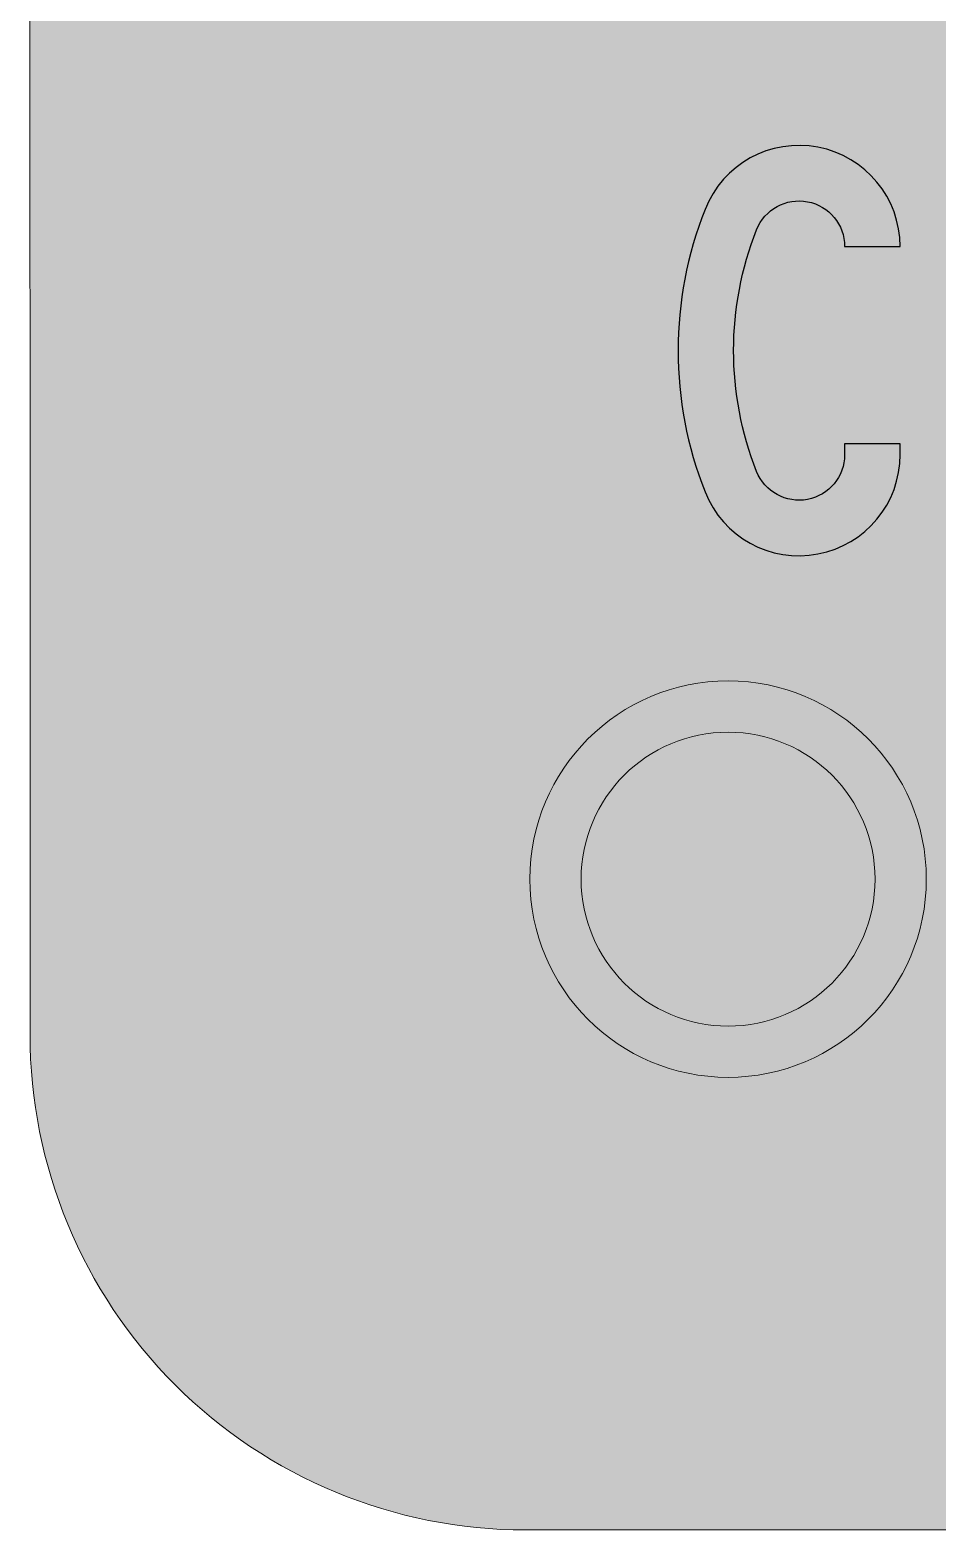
# Model space of a CAD drawing. Header units: millimetres. Extents: x 3633 to 4233, y 3223 to 4074.
# Drawn here: x 3632.5 to 3724, y 3223.1 to 3374.4 of the extents above; entities that cross this region are included whole.
import ezdxf

# ---------------------------------------------------------------- set-up
doc = ezdxf.new("R2010")
doc.units = ezdxf.units.MM
doc.layers.add('GREEN', color=7, linetype='Continuous', true_color=0x007f00)
doc.layers.add('GSCOLORFILL', color=7, linetype='Continuous', lineweight=0)

# ---------------------------------------------------------------- blocks, each defined once
blk = doc.blocks.new('MR-GM-32-6')
at = {"layer": 'GREEN', "true_color": 0x007f00}
blk.add_hatch(color=96, dxfattribs=at).paths.add_polyline_path([(-249.91, 10), (249.99, 10, 0.414214), (289.99, 50), (289.99, 200, 0.414214), (249.99, 240), (-250.01, 240, 0.414214), (-290.01, 200), (-290.01, 50, 0.414214), (-250.01, 10), (-250.01, 20, -0.414214), (-280.01, 50), (-280.01, 200, -0.414214), (-250.01, 230), (249.99, 230, -0.414214), (279.99, 200), (279.99, 50, -0.414214), (249.99, 20), (-249.91, 20)])
at = {"layer": 'GREEN', "linetype": 'Continuous', "true_color": 0x007f00, "transparency": 33554687}
for points in [[(-231.89, 133.25, 0.190476), (-231.89, 104.75, 0.827503), (-212.2, 108.5), (-212.2, 109.6), (-217.8, 109.6), (-217.8, 108.5, -0.827503), (-226.68, 106.81, -0.190476), (-226.68, 131.19, -0.827503), (-217.8, 129.5), (-212.2, 129.5, 0.827503)], [(-217.8, 129.5), (-212.2, 129.5, 0.827503), (-231.89, 133.25, 0.190476), (-231.89, 104.75, 0.827503), (-212.2, 108.5), (-212.2, 109.6), (-217.8, 109.6), (-217.8, 108.5, -0.827503), (-226.68, 106.81, -0.190476), (-226.68, 131.19, -0.827503)]]:
    e = blk.add_hatch(color=96, dxfattribs=at)
    e.paths.add_polyline_path(points)
    e.dxf.unprotected_set("ltscale", 0)
at = {"layer": 'GREEN', "lineweight": 9, "true_color": 0x007f00}
h = blk.add_hatch(color=96, dxfattribs=at)
h.paths.add_polyline_path([(-224.81, 74.19), (-224.97, 74.15), (-225.06, 74.14), (-225.17, 74.34), (-225.22, 74.51), (-225.49, 74.58), (-225.71, 74.57), (-225.94, 74.4), (-226.09, 74.21), (-226.2, 74.07), (-226.19, 74.31), (-226.04, 74.45), (-226.01, 74.57), (-225.99, 74.7), (-225.85, 74.95), (-225.6, 75.25), (-225.34, 75.46), (-225.17, 75.59), (-225.14, 75.69), (-225.25, 75.74), (-225.45, 75.72), (-225.78, 75.56), (-226.03, 75.32), (-226.12, 75.12), (-226.2, 74.84), (-226.28, 74.76), (-226.29, 74.81), (-226.13, 75.33), (-226.05, 75.59), (-225.95, 75.81), (-225.85, 75.99), (-225.63, 76.15), (-225.55, 76.22), (-225.57, 76.33), (-225.72, 76.37), (-225.86, 76.32), (-226.12, 76.14), (-226.24, 76.02), (-226.32, 75.74), (-226.4, 75.45), (-226.49, 75.28), (-226.51, 75.44), (-226.49, 75.92), (-226.36, 76.11), (-226.28, 76.25), (-226.28, 76.47), (-226.37, 76.48), (-226.47, 76.47), (-226.64, 76.32), (-226.69, 76.15), (-226.7, 75.96), (-226.73, 75.76), (-226.77, 75.68), (-226.88, 75.88), (-226.92, 75.97), (-226.87, 76.16), (-226.79, 76.41), (-226.77, 76.52), (-226.77, 76.71), (-226.95, 76.62), (-227.05, 76.41), (-227.12, 76.22), (-227.14, 76.04), (-227.19, 76.04), (-227.3, 76.15), (-227.26, 76.41), (-227.23, 76.67), (-227.26, 76.89), (-227.37, 76.93), (-227.49, 76.83), (-227.56, 76.69), (-227.55, 76.3), (-227.53, 76.16), (-227.63, 76.24), (-227.66, 76.3), (-227.63, 76.55), (-227.66, 76.75), (-227.79, 76.8), (-227.86, 76.73), (-227.93, 76.6), (-227.85, 76.43), (-227.84, 76.33), (-227.88, 76.25), (-227.95, 76.27), (-228.04, 76.37), (-228.06, 76.6), (-228.09, 76.76), (-228.18, 76.74), (-228.27, 76.64), (-228.25, 76.48), (-228.25, 76.33), (-228.29, 76.15), (-228.43, 76.09), (-228.27, 76.04), (-227.83, 75.95), (-227.38, 75.83), (-227.06, 75.63), (-226.82, 75.35), (-226.68, 75.02), (-226.55, 74.49), (-226.55, 73.91), (-226.59, 73.43), (-226.73, 72.96), (-226.98, 72.39), (-227.38, 71.81), (-227.69, 71.39), (-227.81, 71.35), (-227.86, 71.44), (-227.76, 71.68), (-227.61, 72.07), (-227.47, 72.31), (-227.47, 72.45), (-227.6, 72.51), (-227.81, 72.45), (-227.93, 72.41), (-227.94, 72.5), (-227.93, 72.71), (-227.88, 72.85), (-227.84, 72.87), (-227.63, 72.69), (-227.56, 72.67), (-227.49, 73.14), (-227.43, 73.6), (-227.53, 73.89), (-227.76, 74.1), (-228.04, 74.2), (-228.32, 74.2), (-228.73, 74.1), (-229.09, 73.94), (-229.33, 73.87), (-229.45, 73.84), (-229.44, 73.71), (-229.6, 73.22), (-229.73, 72.94), (-229.74, 72.65), (-229.7, 72.41), (-229.5, 72.17), (-229.24, 72.12), (-229.01, 72.2), (-228.83, 72.32), (-228.85, 72.58), (-229, 72.6), (-229.13, 72.54), (-229.17, 72.5), (-229.26, 72.6), (-229.28, 72.74), (-229.21, 72.87), (-228.96, 72.88), (-228.77, 72.87), (-228.77, 73.09), (-228.72, 73.24), (-228.64, 73.32), (-228.53, 73.29), (-228.45, 73.02), (-228.45, 72.86), (-228.36, 72.85), (-228.18, 72.82), (-228.11, 72.68), (-228.11, 72.49), (-228.16, 72.41), (-228.23, 72.41), (-228.32, 72.53), (-228.43, 72.59), (-228.52, 72.51), (-228.54, 72.36), (-228.45, 72.21), (-228.27, 72.2), (-228.03, 72.23), (-227.78, 72.3), (-227.7, 72.31), (-228.06, 71.53), (-229.73, 71.57), (-230.29, 71.49), (-231.08, 71.49), (-231.73, 71.54), (-231.78, 71.76), (-231.85, 71.95), (-231.91, 72), (-231.9, 72.14), (-231.72, 71.98), (-231.54, 71.91), (-231.25, 71.97), (-231.11, 72.14), (-231.11, 72.39), (-231.18, 72.55), (-231.3, 72.59), (-231.4, 72.49), (-231.55, 72.45), (-231.55, 72.65), (-231.47, 72.73), (-231.29, 72.82), (-231.22, 73.1), (-231.16, 73.23), (-230.97, 73.28), (-230.88, 73.06), (-230.84, 72.94), (-230.71, 72.9), (-230.53, 72.91), (-230.43, 72.76), (-230.44, 72.62), (-230.61, 72.62), (-230.66, 72.69), (-230.75, 72.71), (-230.85, 72.65), (-230.92, 72.55), (-230.85, 72.46), (-230.81, 72.25), (-230.69, 72.16), (-230.42, 72.17), (-230.29, 72.36), (-230.19, 72.62), (-230.14, 72.72), (-230.05, 72.65), (-230.06, 72.49), (-230.11, 72.37), (-230.12, 72.27), (-230.02, 72.31), (-229.93, 72.42), (-229.92, 72.59), (-229.95, 72.76), (-230.01, 73.04), (-230.01, 73.17), (-229.96, 73.28), (-229.77, 73.31), (-229.59, 73.5), (-229.56, 73.84), (-229.5, 74.06), (-229.41, 74.19), (-229.31, 74.19), (-229.21, 74.12), (-228.94, 74.2), (-228.61, 74.38), (-228.35, 74.43), (-228, 74.4), (-227.67, 74.35), (-227.42, 74.14), (-227.23, 73.87), (-227.2, 73.56), (-227.25, 73.32), (-227.34, 73.06), (-227.42, 72.83), (-227.44, 72.65), (-227.39, 72.65), (-227.26, 72.77), (-227.06, 72.79), (-226.87, 72.83), (-226.75, 72.99), (-226.72, 73.47), (-226.69, 73.85), (-226.83, 74.29), (-227.09, 74.65), (-227.48, 74.86), (-227.86, 74.98), (-228.18, 74.98), (-228.58, 74.89), (-228.91, 74.79), (-229.24, 74.66), (-229.38, 74.47), (-229.49, 74.65), (-229.54, 74.88), (-229.56, 74.98), (-229.61, 75.04), (-229.58, 75.12), (-229.45, 75.07), (-229.33, 75.05), (-229.27, 75.12), (-229.26, 75.39), (-229.26, 75.56), (-229.35, 75.62), (-229.45, 75.62), (-229.44, 75.96), (-229.89, 75.92), (-230.09, 75.93), (-230.19, 75.9), (-230.2, 75.77), (-230.14, 75.7), (-230.11, 75.65), (-230.16, 75.6), (-230.32, 75.58), (-230.42, 75.54), (-230.38, 75.17), (-230.34, 75.05), (-230.16, 75.05), (-230.09, 75.07), (-230.11, 74.86), (-230.2, 74.72), (-230.37, 74.75), (-230.6, 74.82), (-230.95, 74.96), (-231.24, 75.05), (-231.64, 75.04), (-231.99, 75), (-232.4, 74.82), (-232.74, 74.45), (-232.93, 74.08), (-233.04, 73.74), (-232.96, 73.31), (-232.95, 73.05), (-233, 73.05), (-233.15, 73.51), (-233.2, 73.99), (-233.16, 74.57), (-232.97, 75.12), (-232.72, 75.54), (-232.4, 75.79), (-232.04, 75.92), (-231.67, 75.95), (-231.13, 75.97), (-231.08, 76.02), (-231.15, 76.14), (-231.2, 76.19), (-231.44, 76.19), (-231.47, 76.22), (-231.44, 76.36), (-231.39, 76.53), (-231.39, 76.66), (-231.45, 76.7), (-231.54, 76.67), (-231.64, 76.66), (-231.75, 76.69), (-231.75, 76.78), (-231.82, 76.85), (-231.9, 76.85), (-232, 76.79), (-232.08, 76.78), (-232.27, 76.79), (-232.3, 76.85), (-232.4, 76.88), (-232.44, 76.82), (-232.5, 76.7), (-232.51, 76.62), (-232.56, 76.62), (-232.64, 76.71), (-232.73, 76.75), (-232.84, 76.78), (-232.95, 76.78), (-232.98, 76.66), (-232.87, 76.43), (-232.78, 76.2), (-232.81, 76.04), (-232.87, 75.79), (-232.95, 75.79), (-232.95, 76.01), (-232.88, 76.28), (-232.97, 76.5), (-233.14, 76.6), (-233.29, 76.61), (-233.34, 76.57), (-233.28, 76.42), (-233.19, 76.16), (-233.18, 75.95), (-233.2, 75.76), (-233.21, 75.6), (-233.28, 75.6), (-233.28, 75.81), (-233.32, 76.05), (-233.56, 76.29), (-233.7, 76.34), (-233.84, 76.3), (-233.87, 76.22), (-233.67, 75.95), (-233.52, 75.73), (-233.47, 75.51), (-233.48, 75.39), (-233.5, 75.26), (-233.44, 75.16), (-233.34, 74.95), (-233.38, 74.84), (-233.46, 74.81), (-233.58, 75.07), (-233.62, 75.36), (-233.69, 75.6), (-233.84, 75.73), (-233.98, 75.81), (-234.12, 75.85), (-234.29, 75.83), (-234.35, 75.72), (-234.26, 75.6), (-234.1, 75.31), (-233.89, 75.07), (-233.76, 74.86), (-233.75, 74.71), (-233.64, 74.53), (-233.47, 74.34), (-233.41, 74.24), (-233.47, 74.1), (-233.55, 74.15), (-233.64, 74.42), (-233.85, 74.61), (-234.07, 74.65), (-234.25, 74.61), (-234.36, 74.44), (-234.48, 74.25), (-234.52, 74.19), (-234.64, 74.19), (-234.75, 74.24), (-234.81, 74.28), (-234.86, 74.19), (-234.79, 73.98), (-234.63, 73.54), (-234.57, 73.31), (-234.57, 73.25), (-234.3, 73.31), (-234.26, 73.23), (-234.17, 73.41), (-234.13, 73.31), (-234.02, 73.34), (-233.92, 73.71), (-233.81, 74.06), (-233.56, 73.65), (-233.39, 73.29), (-233.57, 73.34), (-233.7, 73.38), (-233.87, 73.38), (-234.03, 73.25), (-234.17, 73.1), (-234.21, 72.99), (-234.16, 72.87), (-234.01, 72.79), (-233.88, 72.63), (-233.87, 72.46), (-233.9, 72.28), (-234.02, 72.16), (-234.63, 72.16), (-234.68, 72.26), (-234.63, 72.53), (-234.52, 72.63), (-234.47, 72.74), (-234.38, 72.74), (-234.31, 72.65), (-234.25, 72.83), (-234.35, 73.01), (-234.44, 73.1), (-234.56, 73.04), (-234.64, 72.83), (-234.84, 72.74), (-235, 72.79), (-234.91, 72.58), (-234.86, 72.3), (-234.71, 72.03), (-234.56, 71.86), (-234.54, 71.7), (-234.63, 71.52), (-234.44, 71.56), (-234.49, 71.37), (-234.27, 71.48), (-234.17, 71.63), (-234.15, 71.75), (-234.02, 71.66), (-233.97, 71.84), (-233.79, 72.14), (-233.69, 72.51), (-233.7, 72.74), (-233.73, 72.87), (-233.67, 73.01), (-233.43, 73.02), (-233.32, 72.77), (-232.92, 72.18), (-232.42, 71.44), (-232.23, 71.07), (-232.24, 71.02), (-232.4, 70.94), (-232.56, 70.78), (-232.58, 70.57), (-232.47, 70.37), (-232.33, 70.26), (-229.68, 70.17), (-227.56, 70.2), (-227.2, 70.33), (-227.16, 70.47), (-227.16, 70.73), (-227.32, 70.84), (-227.48, 71.03), (-227.48, 71.11), (-227.43, 71.26), (-226.78, 72.12), (-226.27, 72.73), (-226.15, 72.87), (-226.05, 72.85), (-225.96, 72.74), (-225.9, 72.44), (-225.85, 72.12), (-225.8, 72.05), (-225.68, 72.31), (-225.58, 72.54), (-225.58, 72.65), (-225.34, 72.58), (-225.17, 72.57), (-224.95, 72.44), (-224.94, 72.35), (-225.02, 72.14), (-225.21, 72.16), (-225.49, 72.11), (-225.6, 71.97), (-225.5, 71.71), (-225.36, 71.54), (-225.31, 71.66), (-225.2, 71.7), (-225.09, 71.67), (-225.02, 71.81), (-224.88, 72.13), (-224.7, 72.49), (-224.69, 72.77), (-224.88, 72.76), (-225.07, 72.79), (-225.34, 72.9), (-225.6, 73.14), (-225.72, 73.28), (-225.87, 73.34), (-226.1, 73.36), (-226.2, 73.36), (-226.14, 73.45), (-226.04, 73.6), (-225.95, 73.76), (-225.9, 73.85), (-225.77, 73.69), (-225.68, 73.39), (-225.63, 73.27), (-225.55, 73.27), (-225.57, 73.38), (-225.55, 73.5), (-225.45, 73.41), (-225.4, 73.22), (-225.37, 73.1), (-225.27, 73.14), (-225.16, 73.27), (-225.06, 73.19), (-225.04, 73.46), (-224.91, 73.71), (-224.88, 73.92), (-224.85, 74.03)])
h.paths.add_polyline_path([(-226.79, 73.84, -1), (-227.07, 73.84, -1)], flags=16)
h.paths.add_polyline_path([(-227.27, 74.21, -1), (-226.95, 74.21, -1)], flags=16)
h.paths.add_polyline_path([(-226.81, 73.42, -1), (-227.05, 73.42, -1)], flags=16)
h.paths.add_polyline_path([(-227.56, 74.53, -1), (-227.24, 74.53, -1)], flags=16)
h.paths.add_polyline_path([(-226.93, 73, -1), (-227.14, 73, -1)], flags=16)
h.paths.add_polyline_path([(-227.66, 73.82), (-227.93, 73.87), (-228.2, 73.82), (-228.5, 73.7), (-228.82, 73.65), (-229.09, 73.79), (-228.96, 73.84), (-228.59, 73.97), (-228.35, 74.11), (-228, 74.12), (-227.7, 73.92)], flags=16)
h.paths.add_polyline_path([(-228, 74.72, -1), (-227.71, 74.72, -1)], flags=16)
h.paths.add_polyline_path([(-228.41, 74.75, -1), (-228.16, 74.75, -1)], flags=16)
h.paths.add_polyline_path([(-228.9, 74.65, -1), (-228.57, 74.65, -1)], flags=16)
h.paths.add_polyline_path([(-229.25, 74.43, -1), (-228.98, 74.43, -1)], flags=17)
h.paths.add_polyline_path([(-228.13, 71.34), (-228, 71.23), (-227.97, 71.03), (-228.3, 70.94), (-228.82, 70.96), (-229.32, 71), (-229.98, 71.05), (-230.37, 71.01), (-230.28, 70.94), (-230.14, 70.75), (-230, 70.48), (-229.97, 70.37), (-230.15, 70.34), (-230.39, 70.32), (-230.52, 70.46), (-230.67, 70.48), (-230.83, 70.68), (-230.89, 70.87), (-230.87, 71), (-230.7, 71.01), (-230.71, 71.06), (-231.01, 71.07), (-231.13, 71.02), (-231.43, 71.03), (-231.81, 71.06), (-231.92, 71.11), (-231.89, 71.26), (-231.72, 71.34), (-231.55, 71.38), (-231.16, 71.38), (-231.07, 71.35), (-230.99, 71.34), (-230.85, 71.37), (-230.85, 71.25), (-230.79, 71.17), (-230.67, 71.12), (-230.6, 71.16), (-230.56, 71.33), (-230.37, 71.37), (-229.83, 71.42), (-229.27, 71.37), (-229.32, 71.26), (-229.36, 71.2), (-229.15, 71.19), (-229.09, 71.38), (-228.34, 71.38)], flags=16)
h.paths.add_polyline_path([(-229.4, 75.3), (-229.52, 75.22), (-229.6, 75.35), (-229.49, 75.48), (-229.41, 75.44)], flags=16)
h.paths.add_polyline_path([(-229.69, 74.96), (-229.97, 74.95), (-229.79, 75.13)], flags=16)
h.paths.add_polyline_path([(-229.75, 75.26), (-229.82, 75.19), (-229.88, 75.44), (-229.73, 75.41)], flags=16)
h.paths.add_polyline_path([(-229.59, 75.77), (-229.61, 75.72), (-229.75, 75.58), (-229.91, 75.58), (-229.96, 75.76), (-229.77, 75.81)], flags=16)
h.paths.add_polyline_path([(-228.38, 70.75), (-228.26, 70.57), (-228.25, 70.4), (-228.35, 70.36), (-228.44, 70.41), (-228.39, 70.52), (-228.45, 70.66), (-228.54, 70.7), (-228.59, 70.64), (-228.67, 70.69), (-228.73, 70.69), (-228.81, 70.56), (-228.81, 70.46), (-228.82, 70.42), (-229.03, 70.61), (-229.09, 70.73), (-229.08, 70.84), (-228.64, 70.82)], flags=16)
h.paths.add_polyline_path([(-230.09, 75.22), (-230.21, 75.21), (-230.21, 75.42), (-230.07, 75.41)], flags=16)
h.paths.add_polyline_path([(-230.46, 74.01), (-230.83, 74.17), (-231.2, 74.25), (-231.47, 74.28), (-231.75, 74.26), (-232.14, 73.99), (-232.3, 73.66), (-232.27, 73.18), (-232.09, 72.87), (-232.07, 72.58), (-232.14, 72.59), (-232.42, 73.11), (-232.51, 73.62), (-232.4, 73.99), (-232.22, 74.26), (-231.81, 74.42), (-231.38, 74.48), (-230.94, 74.38), (-230.56, 74.19)], flags=16)
h.paths.add_polyline_path([(-230.67, 74.53, -1), (-230.44, 74.53, -1)], flags=16)
h.paths.add_polyline_path([(-231.08, 74.67, -1), (-230.8, 74.67, -1)], flags=16)
h.paths.add_polyline_path([(-231.47, 74.8, -1), (-231.24, 74.8, -1)], flags=16)
h.paths.add_polyline_path([(-231.98, 74.77, -1), (-231.62, 74.77, -1)], flags=16)
h.paths.add_polyline_path([(-232.43, 74.57, -1), (-232.09, 74.57, -1)], flags=16)
h.paths.add_polyline_path([(-232.72, 74.28, -1), (-232.41, 74.28, -1)], flags=16)
h.paths.add_polyline_path([(-232.8, 73.05, -1), (-232.51, 73.05, -1)], flags=16)
h.paths.add_polyline_path([(-232.87, 73.88, -1), (-232.61, 73.88, -1)], flags=16)
h.paths.add_polyline_path([(-232.94, 73.5, -1), (-232.62, 73.5, -1)], flags=17)
h.paths.add_polyline_path([(-231.86, 70.65), (-231.81, 70.5), (-231.99, 70.43), (-232.17, 70.46), (-232.33, 70.59), (-232.3, 70.74), (-232.14, 70.79), (-231.96, 70.78)], flags=16)
h = blk.add_hatch(color=96, dxfattribs=at)
h.paths.add_polyline_path([(-236.92, 65.87), (-236.63, 66.13), (-236.48, 66.66), (-236.31, 67.3), (-236.13, 67.27), (-236.16, 66.69), (-236.45, 65.06), (-236.42, 64.86), (-236.16, 64.83), (-236.1, 64.62), (-236.01, 64.24), (-236.04, 63.66), (-236.28, 62.59), (-236.51, 61.92), (-236.57, 61.22), (-236.71, 59.8), (-236.86, 58.9), (-236.28, 58.72), (-235.23, 58.61), (-234.65, 58.43), (-234.65, 58.34), (-235.9, 58.34), (-236.48, 58.49), (-237.03, 58.63), (-237, 59.42), (-236.97, 59.97), (-236.92, 61.34), (-236.83, 62.62), (-237.09, 61.37), (-237.26, 60.35), (-237.35, 58.93), (-237.5, 58.61), (-237.7, 58.34), (-237.7, 58.14), (-237.53, 58.08), (-237.35, 58.32), (-235.87, 58.26), (-235.37, 58.23), (-234.62, 58.17), (-234.12, 58.14), (-233.72, 58.02), (-233.46, 58.29), (-233.28, 58.29), (-232.96, 58.08), (-232.29, 57.85), (-231.42, 57.53), (-230.69, 57.3), (-231.01, 57.62), (-231.54, 58), (-232.06, 58.4), (-233.51, 58.43), (-233.69, 58.52), (-234.47, 58.66), (-235.29, 58.69), (-236.57, 58.84), (-236.57, 59.77), (-236.36, 61.95), (-236.16, 62.47), (-235.9, 63.46), (-235.84, 64.07), (-235.9, 64.83), (-236.19, 65.41), (-236.1, 66.31), (-235.9, 67.38), (-235.58, 67.41), (-235.14, 67.38), (-234.82, 67.18), (-234.79, 66.98), (-234.88, 65.2), (-234.71, 63.66), (-234.36, 62.3), (-233.72, 60.84), (-232.82, 59.51), (-231.59, 58.2), (-230.75, 57.59), (-230.11, 57.12), (-229.68, 57.04), (-229.21, 57.07), (-228.45, 57.33), (-227.44, 57.82), (-226.68, 58.26), (-226.42, 58.26), (-225.95, 57.94), (-225.81, 57.94), (-224.79, 58), (-223.71, 58.08), (-222.81, 58.14), (-222.75, 58.11), (-222.93, 58.02), (-223.34, 57.97), (-223.95, 57.94), (-224.91, 57.97), (-225.34, 57.88), (-225.6, 57.76), (-225.78, 57.53), (-225.78, 57.36), (-225.58, 57.21), (-224.73, 57.21), (-224.41, 57.3), (-222.11, 57.36), (-222.09, 57.39), (-222.09, 57.56), (-222.06, 57.65), (-221.94, 57.85), (-221.88, 57.88), (-221.82, 57.76), (-221.74, 57.5), (-221.5, 57.39), (-221.1, 57.36), (-220.81, 57.3), (-219.9, 57.15), (-219, 57.15), (-217.45, 57.12, 0.002397), (-217.37, 57.24), (-218.13, 57.24), (-219.38, 57.3), (-220.14, 57.53), (-220.63, 57.82), (-220.89, 58.14), (-220.98, 58.63), (-221.1, 58.43), (-221.68, 58.46), (-221.85, 59.83), (-221.88, 61.25), (-221.91, 61.37), (-221.68, 61.63), (-221.56, 61.54), (-221.36, 60.9), (-221.24, 60.12), (-221.18, 59.83), (-221.13, 59.88), (-221.16, 61.13), (-221.01, 60.76), (-220.92, 59.97), (-220.84, 59.1), (-220.66, 58.52), (-220.49, 58.11), (-220.11, 57.76), (-219.47, 57.53), (-218.63, 57.44), (-217.49, 57.39), (-217.28, 57.37, 0.005175), (-217.11, 57.62), (-217.26, 57.65), (-218.63, 57.65), (-219.38, 57.79), (-219.99, 58.14), (-220.28, 58.61), (-220.34, 59.19), (-220.37, 61.95), (-220.31, 63.46), (-220.46, 64.45), (-221.07, 66.31), (-221.59, 67.7), (-221.62, 67.99), (-221.59, 68.4), (-221.56, 69.2), (-221.74, 70.22), (-221.74, 70.95), (-221.5, 71.97), (-221.42, 72.84), (-221.36, 73.19), (-221.36, 73.59), (-221.47, 73.74), (-221.5, 73.77), (-221.77, 73.59), (-221.91, 73.24), (-222.03, 73.1), (-222.23, 73.19), (-222.49, 73.65), (-222.67, 73.85), (-222.78, 73.8), (-222.81, 73.42), (-222.78, 72.95), (-222.78, 72.72), (-222.9, 72.49), (-223.13, 72.37), (-223.19, 72.2), (-223.19, 72.05), (-222.93, 71.91), (-222.81, 71.79), (-222.75, 71.5), (-222.84, 71.44), (-223.04, 71.44), (-223.16, 71.67), (-223.22, 71.7), (-223.36, 71.88), (-223.54, 71.85), (-223.6, 71.62), (-223.48, 71.35), (-223.13, 71.27), (-222.9, 71.24), (-222.9, 71.06), (-223.02, 70.69), (-223.28, 70.28), (-223.57, 69.96), (-223.68, 69.87), (-223.8, 70.05), (-224.27, 70.51), (-224.73, 70.83), (-225.34, 71.06), (-226.04, 71.3), (-226.33, 71.35), (-226.56, 71.24), (-226.42, 71.06), (-225.89, 70.63), (-225.14, 70.28), (-224.76, 69.93), (-224.59, 69.67), (-224.53, 69.38), (-224.62, 69.12), (-224.85, 68.8), (-224.96, 68.83), (-224.93, 69.09), (-225.17, 69.44), (-225.43, 69.67), (-225.75, 69.73), (-226.04, 69.67), (-226.27, 69.52), (-226.42, 69.41), (-233.34, 69.38), (-233.51, 69.52), (-233.69, 69.73), (-234.04, 69.76), (-234.39, 69.58), (-234.62, 69.26), (-234.68, 69.03), (-234.68, 68.91), (-234.76, 68.8), (-234.97, 68.77), (-235.11, 68.91), (-235.29, 69.44), (-235.29, 69.61), (-235.26, 69.84), (-234.85, 70.13), (-234.36, 70.51), (-233.37, 71.09), (-233.28, 71.21), (-233.34, 71.33), (-233.46, 71.38), (-233.95, 71.27), (-234.91, 70.92), (-235.4, 70.63), (-235.9, 70.25), (-236.1, 70.05), (-236.36, 70.22), (-236.57, 70.66), (-236.74, 71.03), (-236.77, 71.21), (-236.65, 71.33), (-236.51, 71.35), (-236.22, 71.41), (-236.13, 71.59), (-236.13, 71.76), (-236.22, 71.91), (-236.42, 72.05), (-236.54, 72.23), (-236.54, 72.43), (-236.77, 72.66), (-236.92, 72.72), (-236.97, 72.75), (-236.94, 72.92), (-236.83, 73.27), (-236.83, 73.51), (-236.92, 73.83), (-237.09, 73.94), (-237.21, 73.65), (-237.41, 73.36), (-237.5, 73.16), (-237.7, 73.19), (-237.79, 73.39), (-237.96, 73.68), (-238.17, 73.83), (-238.31, 73.8), (-238.4, 73.53), (-238.37, 73.16), (-238.22, 72.69), (-238.17, 72.49), (-238.17, 72.14), (-238.17, 71.53), (-238.05, 70.92), (-238.02, 70.57), (-238.08, 70.13), (-238.17, 69.81), (-238.19, 68.74), (-238.34, 67.98), (-238.66, 66.91), (-239.18, 65.48), (-239.53, 64.32), (-239.65, 63.33), (-239.62, 62.63), (-239.59, 60.98), (-239.65, 60.35), (-239.68, 59.48), (-239.79, 58.72), (-240.06, 58.23), (-240.49, 57.91), (-241.19, 57.73), (-242.09, 57.73, 0.017479), (-241.5, 56.88), (-241.07, 56.86), (-240.09, 56.8), (-238.17, 56.48), (-236.36, 56.31), (-233.16, 56.25), (-229.56, 56.31), (-225.78, 56.22), (-223.6, 56.34), (-220.4, 56.51), (-218.48, 56.72), (-217.75, 56.8), (-217.68, 56.8, 0.005366), (-217.49, 57.06), (-219.67, 56.95), (-220.22, 56.98), (-220.86, 57.04), (-221.33, 56.95), (-221.71, 57.01), (-222.29, 56.92), (-222.7, 56.95), (-223.51, 57.01), (-224.91, 56.86), (-227.29, 56.95), (-228.25, 56.92), (-228.92, 56.63), (-229.38, 56.63), (-230.08, 56.66), (-230.72, 56.89), (-231.48, 56.98), (-234.27, 56.89), (-237.32, 56.92), (-238.86, 57.09), (-240.52, 57.21), (-238.86, 57.41), (-237.47, 57.47), (-236.04, 57.41), (-234.47, 57.3), (-234.24, 57.56), (-234.3, 57.65), (-234.85, 58.02), (-235.4, 58.05), (-236.68, 58.08), (-237.09, 58.14), (-236.8, 57.94), (-236.33, 57.91), (-235.61, 57.88), (-235.46, 57.7), (-237.29, 57.79), (-237.5, 57.68), (-238.05, 57.65), (-238.2, 57.76), (-238.22, 58.05), (-238.2, 58.37), (-238.05, 58.43), (-238.08, 58.11), (-237.99, 57.82), (-237.88, 57.76), (-237.76, 57.85), (-237.79, 58), (-237.9, 58.26), (-237.88, 58.75), (-237.76, 59.91), (-237.61, 60.5), (-237.26, 61.22), (-237.09, 61.92), (-236.92, 62.79), (-236.92, 63.84), (-236.68, 63.87), (-236.77, 64.3), (-237.03, 64.83), (-237.03, 64.94), (-236.89, 65.12), (-236.83, 65.35), (-237.09, 65.55), (-237.09, 65.7)])
h.paths.add_polyline_path([(-237.32, 68.06), (-237.5, 68.24), (-237.53, 68.47), (-237.41, 68.53), (-237.24, 68.64), (-237.09, 68.91), (-237, 69.11), (-237, 69.31), (-237.03, 69.46), (-237.18, 69.78), (-237.18, 69.86), (-237, 69.66), (-236.97, 69.78), (-236.97, 70.18), (-236.97, 70.71), (-236.74, 70.42), (-236.19, 69.84), (-236.16, 69.63), (-236.13, 69.34), (-235.84, 68.76), (-235.67, 68.35), (-235.93, 68.38), (-236.1, 68.29), (-236.22, 68.41), (-236.54, 68.64), (-236.57, 68.44), (-236.71, 68.35), (-236.95, 68.44), (-237.09, 68.64), (-237.21, 68.47), (-237.18, 68.27), (-236.83, 68.21), (-236.42, 68.09), (-236.1, 67.95), (-235.72, 67.89), (-235.46, 67.95), (-235.03, 68), (-234.71, 67.83), (-234.76, 67.6), (-235.38, 67.66), (-236.22, 67.74), (-236.36, 67.89), (-236.54, 68), (-236.97, 67.98)], flags=16)
h.paths.add_polyline_path([(-234.53, 65.85), (-234.44, 66.96), (-234.18, 67.13), (-234.21, 67.34), (-234.21, 67.66), (-234.18, 67.86), (-234.24, 68), (-234.39, 68.09), (-234.36, 68.82), (-234.33, 69.11), (-234.04, 69.22), (-233.92, 69.17), (-233.86, 69.05), (-228.11, 69.11), (-226.19, 69.05), (-225.87, 69.05), (-225.52, 68.96), (-225.37, 68.79), (-225.28, 68.5), (-225.23, 68.18), (-225.26, 68.03), (-225.4, 68.06), (-225.55, 67.98), (-225.63, 67.71), (-225.52, 67.45), (-225.49, 67.16), (-225.49, 67.04), (-225.28, 66.81), (-225.34, 65.88), (-225.37, 64.84), (-225.52, 63.64), (-225.69, 62.63), (-225.9, 62.22), (-226.56, 62.42), (-226.42, 62.69), (-226.19, 63.12), (-226.19, 63.35), (-226.56, 63.41), (-226.85, 63.7), (-227.2, 63.88), (-227.55, 63.88), (-227.61, 64.05), (-227.76, 64.25), (-227.96, 64.34), (-228.05, 64.4), (-228.08, 64.6), (-228.4, 64.6), (-228.43, 64.72), (-228.69, 64.6), (-228.89, 64.55), (-228.98, 64.55), (-229.01, 64.66), (-229.79, 64.28), (-230.08, 63.99), (-230.58, 63.44), (-231.13, 62.95), (-231.36, 62.77), (-231.62, 62.77), (-231.71, 62.86), (-231.77, 63.32), (-231.65, 63.96), (-231.3, 64.98), (-230.96, 66.29), (-230.75, 66.99), (-230.78, 67.48), (-230.78, 67.83), (-230.98, 68.15), (-231.22, 68.29), (-231.57, 68.27), (-231.86, 68.09), (-231.97, 67.89), (-232.21, 67.63), (-232.58, 67.36), (-232.41, 67.34), (-232.03, 67.36), (-231.62, 67.39), (-231.36, 67.31), (-231.36, 66.99), (-231.59, 66.11), (-232.09, 64.75), (-232.44, 63.85), (-232.73, 63.21), (-232.87, 62.74), (-232.96, 62.45), (-233.51, 62.34), (-233.95, 62.1), (-234.33, 63.15), (-234.53, 64.46)], flags=16)
h.paths.add_polyline_path([(-238.25, 61.51), (-238.11, 61.25), (-238.11, 60.32), (-238.2, 59.59), (-238.34, 58.87), (-238.4, 58.46), (-238.63, 58.43), (-238.95, 58.37), (-238.75, 59.59), (-238.66, 60.87), (-238.63, 61.4), (-238.4, 61.4)], flags=16)
h.paths.add_polyline_path([(-239.13, 60.35), (-239.1, 59.54), (-239.01, 59.39), (-239.04, 59.1), (-239.07, 58.43), (-239.24, 58), (-239.82, 57.56), (-240.64, 57.44), (-241.16, 57.39), (-241.42, 57.44), (-240.46, 57.59), (-239.82, 57.82), (-239.42, 58.23), (-239.33, 59.07)], flags=16)
h.paths.add_polyline_path([(-236.77, 71.67), (-236.8, 71.9), (-236.77, 71.99), (-236.65, 71.87), (-236.6, 71.84), (-236.45, 71.93), (-236.54, 71.67), (-236.68, 71.67)], flags=16)
h.paths.add_polyline_path([(-237.44, 72.07), (-237.61, 72.19), (-237.53, 72.34), (-237.41, 72.22)], flags=16)
h.paths.add_polyline_path([(-233.4, 61.08), (-233.08, 61.19), (-232.53, 61.19), (-232.15, 61.13), (-231.51, 61.02), (-230.9, 61.02), (-230.4, 61.19), (-230.05, 61.22), (-229.65, 61.19), (-229.21, 61.08), (-228.54, 60.99), (-228.19, 61.02), (-227.87, 61.19), (-227.41, 61.22), (-226.83, 61.16), (-226.56, 61.05), (-226.36, 60.99), (-226.53, 60.52), (-226.74, 60.35), (-226.94, 60.41), (-227.26, 60.52), (-227.67, 60.5), (-228.16, 60.41), (-228.95, 60.41), (-229.36, 60.47), (-230.05, 60.52), (-230.34, 60.47), (-230.93, 60.32), (-231.57, 60.35), (-232.15, 60.38), (-232.61, 60.5), (-232.9, 60.5), (-233.08, 60.44)], flags=16)
h.paths.add_polyline_path([(-229.88, 63.58), (-229.65, 63.9), (-228.98, 64.07), (-228.54, 64.07), (-228.95, 63.87), (-229.41, 63.81)], flags=16)
h.paths.add_polyline_path([(-228.77, 62.56), (-228.34, 62.73), (-228.16, 62.59), (-228.57, 62.41)], flags=16)
h.paths.add_polyline_path([(-228.92, 57.7), (-228.25, 58.26), (-227.29, 59.19), (-226.45, 60.23), (-225.87, 61.16), (-225.37, 62.56), (-225.14, 64.51), (-224.91, 67.06), (-224.85, 67.24), (-224.15, 67.38), (-223.92, 67.33), (-223.8, 66.4), (-223.69, 65.84), (-223.71, 65.23), (-223.74, 64.8), (-223.95, 64.3), (-224.03, 63.93), (-223.98, 62.94), (-223.66, 62.06), (-223.51, 61.57), (-223.37, 60.55), (-223.31, 59.91), (-223.34, 59.07), (-223.42, 58.75), (-223.63, 58.72), (-224.99, 58.58), (-225.84, 58.46), (-226.8, 58.37), (-227.76, 58.32), (-228.02, 58.34), (-228.22, 58.08)], flags=16)
h.paths.add_polyline_path([(-224.82, 67.77), (-224.7, 67.89), (-224.5, 67.83), (-224.06, 67.83), (-223.6, 67.86), (-223.45, 68), (-223.6, 67.98), (-223.71, 68.03), (-223.8, 68.29), (-223.86, 68.53), (-223.86, 68.82), (-223.8, 69.11), (-223.74, 69.37), (-223.69, 69.66), (-223.63, 69.72), (-223.31, 69.98), (-223.1, 70.27), (-222.87, 70.62), (-222.78, 71.03), (-222.73, 71.23), (-222.49, 71.46), (-222.41, 71.43), (-222.61, 71.09), (-222.61, 70.85), (-222.55, 70.62), (-222.61, 70.33), (-222.67, 69.54), (-222.84, 68.76), (-222.99, 68.61), (-223.05, 68.5), (-223.19, 68.27), (-223.22, 68.03), (-223.16, 67.98), (-222.96, 67.98), (-222.7, 68.06), (-222.61, 68.21), (-222.55, 68.41), (-222.55, 68.59), (-222.55, 68.76), (-222.41, 68.67), (-222.32, 68.38), (-222.41, 68.09), (-222.67, 67.92), (-223.07, 67.86), (-223.22, 67.77), (-222.41, 67.68), (-221.97, 67.8), (-221.85, 67.83), (-221.94, 67.63), (-222.23, 67.54), (-224.67, 67.54)], flags=16)
h.paths.add_polyline_path([(-223.77, 64.33), (-223.63, 64.8), (-223.34, 65.09), (-223.37, 65.2), (-223.54, 66.08), (-223.63, 66.83), (-223.6, 67.3), (-223.19, 67.41), (-222.96, 67.06), (-222.73, 66.89), (-222.67, 66.66), (-222.75, 66.48), (-222.81, 65.96), (-222.41, 65.96), (-222.49, 65.29), (-222.75, 64.83), (-223.13, 64.33), (-223.16, 64.01), (-223.05, 63.95), (-222.9, 64.01), (-222.99, 63.66), (-223.1, 63.46), (-223.07, 62.85), (-222.87, 62.12), (-222.61, 61.66), (-222.46, 61.63), (-222.41, 61.77), (-222.41, 62.06), (-222.32, 62.36), (-222.23, 62.36), (-222.17, 62.15), (-222.11, 61.86), (-222.2, 61.6), (-222.35, 61.51), (-222.58, 61.54), (-222.67, 61.34), (-222.58, 60.93), (-222.32, 60.61), (-222.2, 60.23), (-222.23, 57.73), (-222.7, 57.65), (-223.42, 57.62), (-224.03, 57.62), (-224.44, 57.44), (-224.67, 57.5), (-224.67, 57.65), (-224.56, 57.73), (-224.21, 57.76), (-223.71, 57.82), (-223.25, 57.85), (-222.84, 57.91), (-222.52, 58.11), (-222.55, 58.84), (-222.58, 59.83), (-222.73, 60.79), (-222.96, 61.89), (-223.19, 62.79), (-223.28, 62.79), (-223.16, 61.6), (-223.1, 60.9), (-223.02, 60), (-222.96, 58.61), (-223.34, 58.49), (-223.8, 58.43), (-224.38, 58.26), (-225.08, 58.14), (-225.37, 58.29), (-225.31, 58.43), (-224.38, 58.46), (-223.83, 58.58), (-223.25, 58.63), (-223.1, 58.81), (-223.13, 59.65), (-223.22, 60.99), (-223.39, 62.04), (-223.66, 62.62), (-223.8, 63.23), (-223.83, 63.81)], flags=16)
h.paths.add_polyline_path([(-222.46, 72.19), (-222.26, 72.31), (-222.23, 72.22), (-222.26, 72.1), (-222.38, 72.1)], flags=16)
h = blk.add_hatch(color=96, dxfattribs=at)
h.paths.add_polyline_path([(-216.42, 57.3), (-216.59, 57.53), (-217.11, 57.62, -0.005175), (-217.28, 57.37), (-216.88, 57.33), (-217.03, 57.24), (-217.37, 57.24, -0.002567), (-217.45, 57.12), (-217.4, 57.07), (-217.49, 57.06, -0.005366), (-217.68, 56.8), (-216.85, 56.8), (-216.62, 56.86)])
h.paths.add_polyline_path([(-242.09, 57.73), (-242.09, 57.73), (-242.62, 57.7), (-243.28, 57.65), (-243.58, 57.5), (-243.69, 57.27), (-243.43, 56.98), (-242.59, 56.92), (-241.5, 56.88, -0.017479)])
h.paths.add_polyline_path([(-242.38, 57.24), (-242.85, 57.18), (-243.05, 57.36), (-242.32, 57.39)], flags=16)
at = {"layer": 'GSCOLORFILL', "true_color": 0xf5f5f5, "transparency": 33554687}
blk.add_hatch(color=7, dxfattribs=at).paths.add_polyline_path([(-250.01, 0), (249.99, 0, 0.414214), (299.99, 50), (299.99, 200, 0.414214), (249.99, 250), (-250.01, 250, 0.414214), (-300.01, 200), (-300.01, 50, 0.414214)])
at = {"layer": 'GREEN', "color": 96, "linetype": 'Continuous', "true_color": 0x007f00, "transparency": 33554687}
blk.add_lwpolyline([(-217.8, 108.5, -0.827503), (-226.68, 106.81, -0.190476), (-226.68, 131.19, -0.827503), (-217.8, 129.5), (-212.2, 129.5, 0.827503), (-231.89, 133.25, 0.190476), (-231.89, 104.75, 0.827503), (-212.2, 108.5), (-212.2, 109.6), (-217.8, 109.6)], format="xyb", close=True, dxfattribs=at).dxf.unprotected_set("ltscale", 0)
blk.add_lwpolyline([(-217.8, 108.5, -0.827503), (-226.68, 106.81, -0.190476), (-226.68, 131.19, -0.827503), (-217.8, 129.5), (-212.2, 129.5, 0.827503), (-231.89, 133.25, 0.190476), (-231.89, 104.75, 0.827503), (-212.2, 108.5), (-212.2, 109.6), (-217.8, 109.6)], format="xyb", close=True, dxfattribs=at).dxf.unprotected_set("ltscale", 0)
at = {"layer": 'GREEN', "color": 96, "lineweight": 9, "true_color": 0x007f00}
for radius in [20, 14.83]:
    blk.add_circle((-229.56, 65.67), radius, dxfattribs=at)
at = {"layer": 'GSCOLORFILL', "color": 4}
blk.add_lwpolyline([(249.99, 250.5, -0.414214), (299.99, 200.5), (300, 50, -0.414214), (250, 0), (-250, 0, -0.414214), (-300, 50), (-300.01, 200.5, -0.414214), (-250.01, 250.5)], format="xyb", dxfattribs=at)

msp = doc.modelspace()

# ---------------------------------------------------------------- block references
msp.add_blockref('MR-GM-32-6', (3932.51, 3223.07))

doc.saveas('drawing.dxf')
